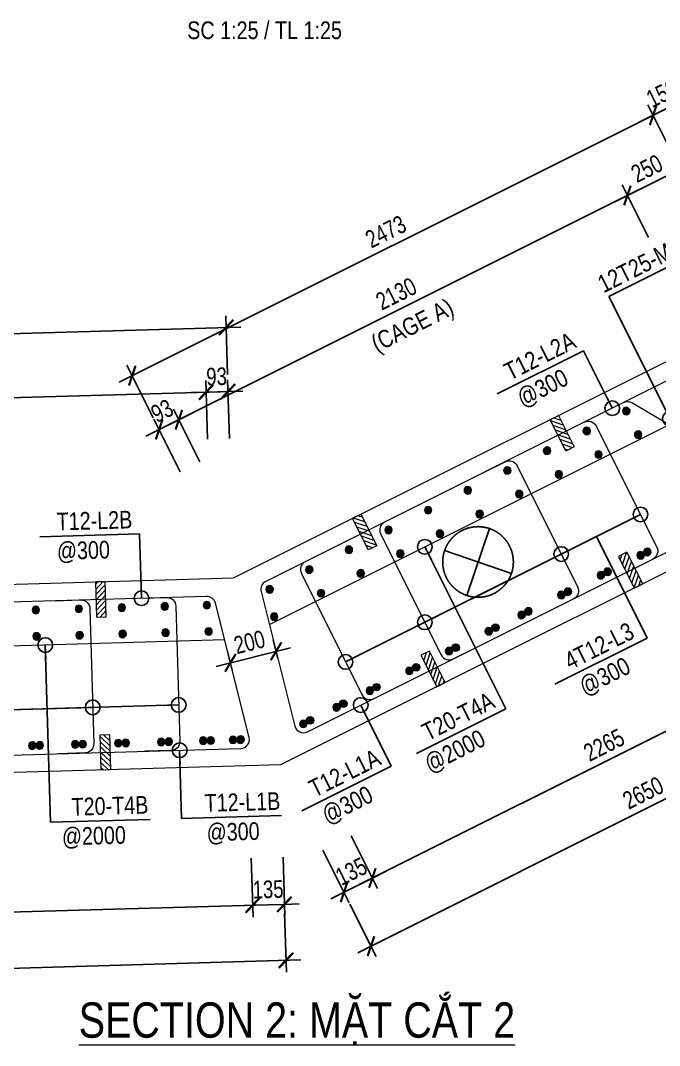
# Model space of a CAD drawing. Header units: millimetres. Extents: x 2611025 to 4139346, y -89870 to 101087.
# Drawn here: x 3525005 to 3535859, y -32870 to -15456 of the extents above; entities that cross this region are included whole.
import ezdxf
from ezdxf.enums import TextEntityAlignment as Align

# ---------------------------------------------------------------- set-up
doc = ezdxf.new("R2010")
doc.units = ezdxf.units.MM
doc.header["$LTSCALE"] = 1200
doc.header["$PDMODE"] = 35
doc.linetypes.add('CENTER', pattern=[2, 1.25, -0.25, 0.25, -0.25])
doc.linetypes.add('HIDDEN', pattern=[0.375, 0.25, -0.125])
for name, color, linetype, lineweight in [('5', 5, 'Continuous', 13), ('BOUND', 3, 'Continuous', 20), ('ENOTE', 2, 'Continuous', 15), ('GRID', 74, 'CENTER', 15), ('K-THUOC', 1, 'Continuous', 18), ('LEADER', 8, 'Continuous', 9), ('MCT', 6, 'Continuous', 20), ('TEXTEN', 3, 'Continuous', 13), ('TEXTMA', 2, 'Continuous', 13), ('TEXTVN', 2, 'Continuous', 20), ('TIE', 4, 'Continuous', 13)]:
    doc.layers.add(name, color=color, linetype=linetype, lineweight=lineweight)
doc.layers.add('MIE', color=5, linetype='HIDDEN')
doc.styles.add('DB_Arial', font='arial.ttf', dxfattribs={"width": 0.8})
doc.styles.add('SMTEXT', font='arial.ttf', dxfattribs={"width": 0.75})
doc.dimstyles.new('BSV25', dxfattribs={"dimtxt": 300, "dimasz": 250, "dimexe": 200, "dimexo": 0, "dimgap": 108, "dimtad": 1, "dimdec": 0, "dimlfac": 0.25, "dimdsep": 46, "dimtxsty": 'SMTEXT', "dimblk": 'ARCHTICK', "dimcen": 100, "dimdle": 250, "dimclrd": 256, "dimclre": 256, "dimclrt": 2, "dimadec": 0, "dimazin": 0, "dimtfac": 1, "dimtdec": 0, "dimtix": 1, "dimtmove": 2, "dimatfit": 3, "dimfxl": 800, "dimfxlon": 1, "dimtolj": 1, "dimtzin": 0, "dimarcsym": 0})

# ---------------------------------------------------------------- blocks, each defined once
blk = doc.blocks.new('tremie')
at = {"layer": 'MIE', "color": 74, "ltscale": 1000}
for p, q in [((424.2640687227249, -424.2640687111998), (-424.2640687087551, 424.2640687113162)), ((424.2640687217936, 424.2640687118983), (-424.2640687078238, -424.2640687117819))]:
    blk.add_line(p, q, dxfattribs=at)
at = {"layer": 'MIE', "ltscale": 500}
blk.add_circle((0, 0), 600, dxfattribs=at)
blk = doc.blocks.new('_ArchTick')
at = {"color": 0, "linetype": 'ByBlock', "const_width": 0.15}
blk.add_lwpolyline([(-0.5, -0.5), (0.5, 0.5)], dxfattribs=at)
blk = doc.blocks.new('*D1039')
at = {"layer": 'Defpoints', "color": 0, "transparency": 16777216}
for p in [(3538184.412747217, -21932.31758916285), (3529419.021946542, -28103.85905879526), (3530957.787238163, -31181.3950389165)]:
    blk.add_point(p, dxfattribs=at)
at = {"layer": 'K-THUOC', "lineweight": -2, "transparency": 16777216}
for p, q in [((3540080.948413457, -25725.39557332359), (3540528.161381557, -26619.82307802327)), ((3540662.325664112, -26329.13433505874), (3530734.180361988, -31293.19828094146)), ((3530600.016863683, -30465.85303515662), (3531047.229831783, -31360.28053985629))]:
    blk.add_line(p, q, dxfattribs=at)
at = {"layer": 'K-THUOC', "lineweight": -2, "transparency": 16777216, "xscale": 250, "yscale": 250, "zscale": 250}
for p, rotation in [((3540438.718787936, -26440.93757708347), 26.56501098667382), ((3530957.787238163, -31181.3950389165), 206.5650109866738)]:
    blk.add_blockref('_ArchTick', p, dxfattribs=dict(at, rotation=rotation))
at = {"layer": 'K-THUOC', "color": 2, "transparency": 16777216, "insert": (3535581.453554114, -28577.56698047952), "char_height": 300, "attachment_point": 5, "rotation": 26.56501098667383, "style": 'SMTEXT'}
blk.add_mtext('\\A1;2650', dxfattribs=at)
blk = doc.blocks.new('mct1')
at = {"lineweight": 9}
h = blk.add_hatch(color=256, dxfattribs=at)
h.dxf.hatch_style = 1
h.paths.add_polyline_path([(-16, 0, 1), (16, 0, 1)])
blk.add_circle((0, 0), 16, dxfattribs=at)
blk = doc.blocks.new('*D1047')
at = {"layer": 'Defpoints', "color": 0, "transparency": 16777216}
for p in [(3538005.525991532, -23810.61456478713), (3529900.636426114, -27863.05224127974), (3530981.576337114, -30024.93585443613)]:
    blk.add_point(p, dxfattribs=at)
at = {"layer": 'K-THUOC', "lineweight": -2, "transparency": 16777216}
for p, q in [((3538728.695528171, -25256.95617442275), (3539175.908496271, -26151.38367912266)), ((3539310.072778826, -25860.69493615767), (3530757.969460939, -30136.73909646086)), ((3530623.805962634, -29309.39385067625), (3531071.018930734, -30203.82135537616))]:
    blk.add_line(p, q, dxfattribs=at)
at = {"layer": 'K-THUOC', "lineweight": -2, "transparency": 16777216, "xscale": 250, "yscale": 250, "zscale": 250}
for p, rotation in [((3539086.465902651, -25972.49817818264), 26.56501098667382), ((3530981.576337114, -30024.93585443613), 206.5650109866738)]:
    blk.add_blockref('_ArchTick', p, dxfattribs=dict(at, rotation=rotation))
at = {"layer": 'K-THUOC', "color": 2, "transparency": 16777216, "insert": (3534917.221660946, -27765.11768878927), "char_height": 300, "attachment_point": 5, "rotation": 26.56501098667383, "style": 'SMTEXT'}
blk.add_mtext('\\A1;2265', dxfattribs=at)
blk = doc.blocks.new('*D1048')
at = {"layer": 'Defpoints', "color": 0, "transparency": 16777216}
for p in [(3529900.636426114, -27863.05224127974), (3529419.021946542, -28103.85905879526), (3530981.576337114, -30024.93585443613)]:
    blk.add_point(p, dxfattribs=at)
at = {"layer": 'K-THUOC', "lineweight": -2, "transparency": 16777216}
for p, q in [((3530623.805962634, -29309.39385067625), (3531071.018930734, -30203.82135537616)), ((3530142.191483054, -29550.20066817757), (3530589.404451154, -30444.62817287748)), ((3530981.576337114, -30024.93585443613), (3531205.183213288, -29913.13261241117)), ((3530499.961857534, -30265.74267193745), (3530981.576337114, -30024.93585443613)), ((3530499.961857534, -30265.74267193745), (3530276.354981359, -30377.54591396241))]:
    blk.add_line(p, q, dxfattribs=at)
at = {"layer": 'K-THUOC', "lineweight": -2, "transparency": 16777216, "xscale": 250, "yscale": 250, "zscale": 250}
for p, rotation in [((3530981.576337114, -30024.93585443613), 206.5650109866738), ((3530499.961857534, -30265.74267193745), 26.56501098667382)]:
    blk.add_blockref('_ArchTick', p, dxfattribs=dict(at, rotation=rotation))
at = {"layer": 'K-THUOC', "color": 2, "transparency": 16777216, "insert": (3530623.923879899, -29911.64841852756), "char_height": 300, "attachment_point": 5, "rotation": 26.56501098667383, "style": 'SMTEXT'}
blk.add_mtext('\\A1;135', dxfattribs=at)
blk = doc.blocks.new('*D1049')
at = {"layer": 'Defpoints', "color": 0, "transparency": 16777216}
for p in [(3537468.871998216, -20501.23358166358), (3526902.345093017, -21489.69785126857), (3528620.259252813, -24925.53219606588)]:
    blk.add_point(p, dxfattribs=at)
at = {"layer": 'K-THUOC', "lineweight": -2, "transparency": 16777216}
for p, q in [((3536108.72821303, -17780.94124088716), (3535661.515244931, -16886.51373618725)), ((3535974.564714725, -16953.59599510231), (3526678.738216842, -21601.50109329331)), ((3527260.115467496, -22205.23985502846), (3526812.902499397, -21310.81235032855))]:
    blk.add_line(p, q, dxfattribs=at)
at = {"layer": 'K-THUOC', "lineweight": -2, "transparency": 16777216, "xscale": 250, "yscale": 250, "zscale": 250}
for p, rotation in [((3535750.95783855, -17065.39923712728), 26.56501098667382), ((3526902.345093017, -21489.69785126857), 206.5650109866738)]:
    blk.add_blockref('_ArchTick', p, dxfattribs=dict(at, rotation=rotation))
at = {"layer": 'K-THUOC', "color": 2, "transparency": 16777216, "insert": (3531209.806248358, -19043.85769953858), "char_height": 300, "attachment_point": 5, "rotation": 26.56501098667383, "style": 'SMTEXT'}
blk.add_mtext('\\A1;2473', dxfattribs=at)
blk = doc.blocks.new('*D1050')
at = {"layer": 'Defpoints', "color": 0, "transparency": 16777216}
for p in [(3536287.614341232, -16797.07145599159), (3538005.528501028, -20232.90580078796), (3537468.871998216, -20501.23358166358)]:
    blk.add_point(p, dxfattribs=at)
at = {"layer": 'K-THUOC', "lineweight": -2, "transparency": 16777216}
for p, q in [((3536645.384715712, -17512.61345975148), (3536198.171747613, -16618.1859550518)), ((3536287.614341232, -16797.07145599159), (3536511.221217407, -16685.26821396663)), ((3536108.728212892, -17780.94124061125), (3535661.515244793, -16886.51373591158)), ((3535750.957838412, -17065.39923685137), (3536287.614341232, -16797.07145599159)), ((3535750.957838412, -17065.39923685137), (3535527.350962237, -17177.20247887634))]:
    blk.add_line(p, q, dxfattribs=at)
at = {"layer": 'K-THUOC', "lineweight": -2, "transparency": 16777216, "xscale": 250, "yscale": 250, "zscale": 250}
for p, rotation in [((3536287.614341232, -16797.07145599159), 206.5650109866738), ((3535750.957838412, -17065.39923685137), 26.56501098667382)]:
    blk.add_blockref('_ArchTick', p, dxfattribs=dict(at, rotation=rotation))
at = {"layer": 'K-THUOC', "color": 2, "transparency": 16777216, "insert": (3535902.486630886, -16697.63601890136), "char_height": 300, "attachment_point": 5, "rotation": 26.56501098667383, "style": 'SMTEXT'}
blk.add_mtext('\\A1;150', dxfattribs=at)
blk = doc.blocks.new('*D1051')
at = {"layer": 'Defpoints', "color": 0, "transparency": 16777216}
for p in [(3535314.355714356, -18428.26457195752), (3537468.871998216, -20501.23358166358), (3536574.444493529, -20948.44654978951)]:
    blk.add_point(p, dxfattribs=at)
at = {"layer": 'K-THUOC', "lineweight": -2, "transparency": 16777216}
for p, q in [((3536432.39009523, -17869.24836183316), (3535090.748838181, -18540.06781398249)), ((3536566.553593535, -18696.59360761801), (3536119.340625435, -17802.1661029181)), ((3535672.126088835, -19143.8065757174), (3535224.913120735, -18249.37907101749))]:
    blk.add_line(p, q, dxfattribs=at)
at = {"layer": 'K-THUOC', "lineweight": -2, "transparency": 16777216, "xscale": 250, "yscale": 250, "zscale": 250}
for p, rotation in [((3536208.783219055, -17981.05160385813), 26.56501098667382), ((3535314.355714356, -18428.26457195752), 206.5650109866738)]:
    blk.add_blockref('_ArchTick', p, dxfattribs=dict(at, rotation=rotation))
at = {"layer": 'K-THUOC', "color": 2, "transparency": 16777216, "insert": (3535644.77000777, -17971.05876038759), "char_height": 300, "attachment_point": 5, "rotation": 26.56501098667383, "style": 'SMTEXT'}
blk.add_mtext('\\A1;250', dxfattribs=at)
blk = doc.blocks.new('*D1052')
at = {"layer": 'Defpoints', "color": 0, "transparency": 16777216}
for p in [(3536574.444493529, -20948.44654978951), (3527694.610447453, -22238.13052455964), (3529103.644341163, -25056.20325385593)]:
    blk.add_point(p, dxfattribs=at)
at = {"layer": 'K-THUOC', "lineweight": -2, "transparency": 16777216}
for p, q in [((3535672.126088948, -19143.80657594395), (3535224.913120849, -18249.37907124404)), ((3535537.962590643, -18316.4613301591), (3527471.003571277, -22349.93376658461)), ((3528052.380821933, -22953.67252831976), (3527605.167853833, -22059.24502361985))]:
    blk.add_line(p, q, dxfattribs=at)
at = {"layer": 'K-THUOC', "lineweight": -2, "transparency": 16777216, "xscale": 250, "yscale": 250, "zscale": 250}
for p, rotation in [((3535314.355714468, -18428.26457218383), 26.56501098667382), ((3527694.610447453, -22238.13052455964), 206.5650109866738)]:
    blk.add_blockref('_ArchTick', p, dxfattribs=dict(at, rotation=rotation))
at = {"layer": 'K-THUOC', "color": 2, "transparency": 16777216, "insert": (3531387.637863535, -20099.50670371274), "char_height": 300, "attachment_point": 5, "rotation": 26.56501098667383, "style": 'SMTEXT'}
blk.add_mtext('\\A1;2130', dxfattribs=at)
blk = doc.blocks.new('*D1053')
at = {"layer": 'Defpoints', "color": 0, "transparency": 16777216}
for p in [(3527360.170473639, -22405.35021823552), (3528620.259252813, -24925.53219606588), (3529103.644341163, -25056.20325385593)]:
    blk.add_point(p, dxfattribs=at)
at = {"layer": 'K-THUOC', "lineweight": -2, "transparency": 16777216}
for p, q in [((3528052.380821938, -22953.67252832931), (3527605.167853838, -22059.2450236294)), ((3527717.940848119, -23120.8922219954), (3527270.72788002, -22226.46471729549)), ((3527694.610447458, -22238.13052456942), (3527360.170473639, -22405.35021823552)), ((3527694.610447458, -22238.13052456942), (3527918.217323633, -22126.32728254446)), ((3527360.170473639, -22405.35021823552), (3527136.563597464, -22517.15346026025))]:
    blk.add_line(p, q, dxfattribs=at)
at = {"layer": 'K-THUOC', "lineweight": -2, "transparency": 16777216, "xscale": 250, "yscale": 250, "zscale": 250}
for p, rotation in [((3527694.610447458, -22238.13052456942), 206.5650109866738), ((3527360.170473639, -22405.35021823552), 26.56501098667383)]:
    blk.add_blockref('_ArchTick', p, dxfattribs=dict(at, rotation=rotation))
at = {"layer": 'K-THUOC', "color": 2, "transparency": 16777216, "insert": (3527410.545243124, -22088.04952674336), "char_height": 300, "attachment_point": 5, "rotation": 26.56501098667383, "style": 'SMTEXT'}
blk.add_mtext('\\A1;93', dxfattribs=at)
blk = doc.blocks.new('*D1054')
at = {"layer": 'Defpoints', "color": 0, "transparency": 16777216}
for p in [(3528497.739920957, -20670.4689016768), (3528620.259252812, -24925.53219606625), (3517536.407426387, -25404.52717340192)]:
    blk.add_point(p, dxfattribs=at)
at = {"layer": 'K-THUOC', "lineweight": -2, "transparency": 16777216}
for p, q in [((3528520.765397325, -21470.13747517334), (3528491.983551865, -20470.55175830265)), ((3517159.392820668, -20996.94270828264), (3528747.636350175, -20663.27344031172)), ((3517432.314726254, -21789.41582041411), (3517403.532880794, -20789.83010354343))]:
    blk.add_line(p, q, dxfattribs=at)
at = {"layer": 'K-THUOC', "lineweight": -2, "transparency": 16777216, "xscale": 250, "yscale": 250, "zscale": 250}
for p, rotation in [((3528497.739920957, -20670.4689016768), 1.649306037652148), ((3517409.289249886, -20989.74724691757), 181.6493060376521)]:
    blk.add_blockref('_ArchTick', p, dxfattribs=dict(at, rotation=rotation))
at = {"layer": 'K-THUOC', "color": 2, "transparency": 16777216, "insert": (3522945.994631327, -20568.9421002443), "char_height": 300, "attachment_point": 5, "rotation": 1.6493060376521476, "style": 'SMTEXT'}
blk.add_mtext('\\A1;2773', dxfattribs=at)
blk = doc.blocks.new('*D1055')
at = {"layer": 'Defpoints', "color": 0, "transparency": 16777216}
for p in [(3529419.021946542, -28103.85905879538), (3517619.311642863, -28283.76820505307), (3529514.59348949, -31423.03292492485)]:
    blk.add_point(p, dxfattribs=at)
at = {"layer": 'K-THUOC', "lineweight": -2, "transparency": 16777216}
for p, q in [((3529491.568013122, -30623.36435142827), (3529520.349858582, -31622.95006829897)), ((3517696.456554034, -30962.99012786007), (3517725.238399494, -31962.57584473077)), ((3517469.585601185, -31769.85416272172), (3529764.489918708, -31415.83746355979))]:
    blk.add_line(p, q, dxfattribs=at)
at = {"layer": 'K-THUOC', "lineweight": -2, "transparency": 16777216, "xscale": 250, "yscale": 250, "zscale": 250}
for p, rotation in [((3529514.59348949, -31423.03292492485), 1.649306037652148), ((3517719.482030402, -31762.65870135665), 181.6493060376521)]:
    blk.add_blockref('_ArchTick', p, dxfattribs=dict(at, rotation=rotation))
at = {"layer": 'K-THUOC', "color": 2, "transparency": 16777216, "insert": (3523609.520750789, -31331.78211593474), "char_height": 300, "attachment_point": 5, "rotation": 1.6493060376521476, "style": 'SMTEXT'}
blk.add_mtext('\\A1;2950', dxfattribs=at)
blk = doc.blocks.new('*D1057')
at = {"layer": 'Defpoints', "color": 0, "transparency": 16777216}
for p in [(3518601.58882701, -27653.86569610742), (3528869.784615609, -27754.32456107266), (3528948.467518198, -30486.96051027652)]:
    blk.add_point(p, dxfattribs=at)
at = {"layer": 'K-THUOC', "lineweight": -2, "transparency": 16777216}
for p, q in [((3528925.44204183, -29687.29193677998), (3528954.22388729, -30686.87765365068)), ((3518668.642565134, -29982.6239052875), (3518697.424410594, -30982.2096221582)), ((3518441.771612284, -30789.48794014912), (3529198.363947416, -30479.76504891145))]:
    blk.add_line(p, q, dxfattribs=at)
at = {"layer": 'K-THUOC', "lineweight": -2, "transparency": 16777216, "xscale": 250, "yscale": 250, "zscale": 250}
for p, rotation in [((3528948.467518198, -30486.96051027652), 1.649306037652148), ((3518691.668041502, -30782.29247878405), 181.6493060376521)]:
    blk.add_blockref('_ArchTick', p, dxfattribs=dict(at, rotation=rotation))
at = {"layer": 'K-THUOC', "color": 2, "transparency": 16777216, "insert": (3523812.550770691, -30373.5627973243), "char_height": 300, "attachment_point": 5, "rotation": 1.6493060376521476, "style": 'SMTEXT'}
blk.add_mtext('\\A1;2565', dxfattribs=at)
blk = doc.blocks.new('*D1058')
at = {"layer": 'Defpoints', "color": 0, "transparency": 16777216}
for p in [(3528869.784615609, -27754.32456107266), (3529419.021946542, -28103.85905879538), (3529487.193783769, -30471.44854776598)]:
    blk.add_point(p, dxfattribs=at)
at = {"layer": 'K-THUOC', "lineweight": -2, "transparency": 16777216}
for p, q in [((3528925.442041828, -29687.29193673489), (3528954.223887288, -30686.87765360557)), ((3529464.168307401, -29671.77997426943), (3529492.950152861, -30671.3656911401)), ((3528948.467518196, -30486.96051023144), (3529487.193783769, -30471.44854776598)), ((3529487.193783769, -30471.44854776598), (3529737.090212987, -30464.25308640092)), ((3528948.467518196, -30486.96051023144), (3528698.571088979, -30494.15597159651))]:
    blk.add_line(p, q, dxfattribs=at)
at = {"layer": 'K-THUOC', "lineweight": -2, "transparency": 16777216, "xscale": 250, "yscale": 250, "zscale": 250}
for p, rotation in [((3528948.467518196, -30486.96051023144), 1.649306037652192), ((3529487.193783769, -30471.44854776598), 181.6493060376521)]:
    blk.add_blockref('_ArchTick', p, dxfattribs=dict(at, rotation=rotation))
at = {"layer": 'K-THUOC', "color": 2, "transparency": 16777216, "insert": (3529210.310696888, -30218.03855494584), "char_height": 300, "attachment_point": 5, "rotation": 1.6493060376521476, "style": 'SMTEXT'}
blk.add_mtext('\\A1;135', dxfattribs=at)
blk = doc.blocks.new('*D1060')
at = {"layer": 'Defpoints', "color": 0, "transparency": 16777216}
for p in [(3528156.352428992, -21770.78284416386), (3518461.968739822, -22804.89780320683), (3528257.084465924, -25269.1792721361)]:
    blk.add_point(p, dxfattribs=at)
at = {"layer": 'K-THUOC', "lineweight": -2, "transparency": 16777216}
for p, q in [((3528179.37790536, -22570.45141766041), (3528150.5960599, -21570.86570078973)), ((3518190.351679649, -22057.74161976809), (3528406.24885821, -21763.58738279878)), ((3518461.968739822, -22804.89780320683), (3518434.491739775, -21850.62901502888))]:
    blk.add_line(p, q, dxfattribs=at)
at = {"layer": 'K-THUOC', "lineweight": -2, "transparency": 16777216, "xscale": 250, "yscale": 250, "zscale": 250}
for p, rotation in [((3528156.352428992, -21770.78284416386), 1.649306037652148), ((3518440.248108867, -22050.54615840301), 181.6493060376521)]:
    blk.add_blockref('_ArchTick', p, dxfattribs=dict(at, rotation=rotation))
at = {"layer": 'K-THUOC', "color": 2, "transparency": 16777216, "insert": (3523290.780314835, -21649.49852723056), "char_height": 300, "attachment_point": 5, "rotation": 1.6493060376521476, "style": 'SMTEXT'}
blk.add_mtext('\\A1;2430', dxfattribs=at)
blk = doc.blocks.new('*D1061')
at = {"layer": 'Defpoints', "color": 0, "transparency": 16777216}
for p in [(3528529.113063282, -21760.04965858499), (3528620.259252812, -24925.53219606625), (3528257.084465924, -25269.1792721361)]:
    blk.add_point(p, dxfattribs=at)
at = {"layer": 'K-THUOC', "lineweight": -2, "transparency": 16777216}
for p, q in [((3528179.377905359, -22570.4514176291), (3528150.596059899, -21570.86570075841)), ((3528552.13853965, -22559.71823208155), (3528523.35669419, -21560.13251521086)), ((3528156.352428991, -21770.78284413254), (3528529.113063282, -21760.04965858499)), ((3528529.113063282, -21760.04965858499), (3528779.0094925, -21752.85419721992)), ((3528156.352428991, -21770.78284413254), (3527906.455999773, -21777.97830549761))]:
    blk.add_line(p, q, dxfattribs=at)
at = {"layer": 'K-THUOC', "lineweight": -2, "transparency": 16777216, "xscale": 250, "yscale": 250, "zscale": 250}
for p, rotation in [((3528156.352428991, -21770.78284413254), 1.649306037652192), ((3528529.113063282, -21760.04965858499), 181.6493060376521)]:
    blk.add_blockref('_ArchTick', p, dxfattribs=dict(at, rotation=rotation))
at = {"layer": 'K-THUOC', "color": 2, "transparency": 16777216, "insert": (3528335.212792042, -21504.25027730589), "char_height": 300, "attachment_point": 5, "rotation": 1.6493060376521476, "style": 'SMTEXT'}
blk.add_mtext('\\A1;93', dxfattribs=at)
blk = doc.blocks.new('*D1116')
at = {"layer": 'Defpoints', "color": 0, "transparency": 16777216}
for p in [(3529346.132357742, -26172.70816057036), (3529377.961414012, -26299.3579719991), (3528602.088157558, -26494.34692034102)]:
    blk.add_point(p, dxfattribs=at)
at = {"layer": 'K-THUOC', "lineweight": -2, "transparency": 16777216}
for p, q in [((3528327.798708656, -26428.63115526666), (3529588.592750372, -26111.7741142161)), ((3529377.961414012, -26299.3579719991), (3529297.385120658, -25978.73984646541)), ((3528602.088157558, -26494.34692034102), (3528521.511864204, -26173.72879480745))]:
    blk.add_line(p, q, dxfattribs=at)
at = {"layer": 'K-THUOC', "lineweight": -2, "transparency": 16777216, "xscale": 250, "yscale": 250, "zscale": 250}
for p, rotation in [((3529346.132357742, -26172.70816057036), 14.10715851833142), ((3528570.259101287, -26367.6971089124), 194.1071585183315)]:
    blk.add_blockref('_ArchTick', p, dxfattribs=dict(at, rotation=rotation))
at = {"layer": 'K-THUOC', "color": 2, "transparency": 16777216, "insert": (3528894.538687768, -26016.90727264085), "char_height": 300, "attachment_point": 5, "rotation": 14.10715851833142, "style": 'SMTEXT'}
blk.add_mtext('\\A1;200', dxfattribs=at)
blk = doc.blocks.new('sp')
at = {"layer": '5', "lineweight": 20}
h = blk.add_hatch(dxfattribs=at)
h.set_pattern_fill('ANSI31', color=256, scale=500)
h.set_pattern_definition([(45, (0, 0), (-44.19417382415922, 44.19417382415922), [])])
h.paths.add_polyline_path([(80, 300), (-80, 300), (-80, -300), (80, -300)])
blk.add_lwpolyline([(-80, -300), (80, -300), (80, 300), (-80, 300)], close=True, dxfattribs=at)

msp = doc.modelspace()

# ---------------------------------------------------------------- linework, layer by layer
at = {"layer": 'BOUND'}
msp.add_lwpolyline([(3539436.609999031, -23095.07381578596), (3529419.021946542, -28103.85905879541), (3518223.661917617, -28426.21572889076), (3518131.560011875, -25227.54143491146), (3528620.259252813, -24925.53219606602), (3538005.528501028, -20232.90580078858)], close=True, dxfattribs=at)
at = {"layer": 'TIE'}
for p, q in [((3529231.763942581, -25717.62906264272), (3536733.092805082, -21966.9712084177)), ((3528472.378120064, -25978.22254474476), (3518904.551069051, -26253.71639757641))]:
    msp.add_line(p, q, dxfattribs=at)
for points in [[(3536007.128082225, -24474.40168829044), (3536407.777697654, -24274.0772318583, 0.2552170606870575), (3536489.827962989, -24156.02470989866), (3536790.658414057, -21434.13247585102, 0.5933499174261332), (3536574.444258284, -21283.85674640551), (3529169.300361286, -24986.42220221218, 0.3518718818469153), (3529090.906070924, -25157.14675572017), (3529665.016757099, -27441.56918827808, 0.4794301345090853), (3529877.574937898, -27539.17288617595), (3537737.197975392, -23609.36825860027, 0.5933499174261332), (3537746.706254441, -23346.2315096526), (3535388.696149995, -21953.75722214082, 0.2552170606887678), (3535245.023980508, -21948.5657196824)], [(3534583.891551675, -22279.1313544299, -0.414213562373095), (3534785.137622598, -22346.2135349134), (3535813.727449289, -24403.3967956923, -0.414213562373095), (3535746.645268804, -24604.64286661442)], [(3532835.009375116, -23153.57090932262), (3533237.501752225, -22952.32507366585, -0.414213562373095), (3533438.747823147, -23019.40725414912), (3534467.337649837, -25076.59051492802, -0.414213562373095), (3534400.255469354, -25277.83658585037)], [(3531188.885060462, -23976.63162335791, 0.414213562373095), (3531121.802879977, -24177.87769428003), (3532150.392706666, -26235.06095505963, 0.414213562373095), (3532351.638777588, -26302.14313554406), (3532754.131154697, -26100.89729988776)], [(3529842.495261012, -24649.82534259363, 0.414213562373095), (3529775.413080527, -24851.07141351575), (3530804.002907216, -26908.25467429557, 0.414213562373095), (3531005.248978137, -26975.33685477977)], [(3520551.987231739, -25457.97253623666), (3520109.592565784, -25470.7107484079, 0.2482327616798382), (3519987.523755193, -25539.86149739931), (3518634.096143977, -27879.78503271067, 0.602265267664198), (3518764.799508231, -28110.50999877966), (3528747.984541864, -27823.05642200462, 0.4794301345080509), (3528889.143500613, -27636.5581366696), (3528315.032814503, -25352.1357040125, 0.3518718818468453), (3528165.23930209, -25238.75827428736), (3518689.966709595, -25511.58713492905, 0.6022652676636981), (3518572.755771694, -25749.45048946483), (3520058.579872633, -28007.62125174064, 0.2482327616798865), (3520184.425364199, -28069.63361226502), (3520626.820030155, -28056.89540009332)], [(3525579.393158386, -25313.21454457301), (3526029.206730977, -25300.26271407786, -0.414213562373095), (3526183.461865338, -25445.88329477623), (3526249.660110092, -27744.93044357342, -0.414213562373095), (3526104.039529393, -27899.18557793522), (3525654.225956802, -27912.13740843037)], [(3527039.655250536, -25271.16808744465), (3527489.468823127, -25258.2162569495, -0.414213562373095), (3527643.723957489, -25403.83683764786), (3527709.922202243, -27702.88398644482, -0.414213562373095), (3527564.301621544, -27857.13912080685), (3527114.488048953, -27870.090951302)]]:
    msp.add_lwpolyline(points, format="xyb", dxfattribs=at)

# ---------------------------------------------------------------- block references
at = {"layer": 'ENOTE', "xscale": -1}
for p, rotation in [((3534204.697064985, -22468.72826530473), 26.56501098835928), ((3530850.332145732, -24145.90778388563), 26.56501098835928), ((3526444.253588425, -27889.38953110125), 181.6493060424999)]:
    msp.add_blockref('sp', p, dxfattribs=dict(at, rotation=rotation))
at = {"layer": 'ENOTE'}
for p, rotation in [((3535367.450782112, -24794.23977749018), 206.5650109883593), ((3526369.420790008, -25290.46666724366), 1.649306042499904), ((3532013.08586286, -26471.41929607108), 206.5650109883593)]:
    msp.add_blockref('sp', p, dxfattribs=dict(at, rotation=rotation))
at = {"layer": 'GRID', "rotation": 26.23741714423135}
msp.add_blockref('tremie', (3532776.418093706, -24654.85784295169), dxfattribs=at)
at = {"layer": 'MCT'}
for p, xscale, yscale, zscale, rotation in [((3535295.136404032, -22091.21459135381), -3.999999999999995, 3.999999999999999, 3.999999999999999, 72.18093005249091), ((3534621.941504307, -22427.81145097167), -3.999999999999995, 3.999999999999999, 3.999999999999999, 72.18093005249091), ((3535495.486894686, -22491.91627531699), -3.999999999999995, 3.999999999999999, 3.999999999999999, 72.18093005249091), ((3533948.746604582, -22764.40831058953), -3.999999999999995, 3.999999999999999, 3.999999999999999, 72.18093005249091), ((3534822.291994961, -22828.51313493485), -3.999999999999995, 3.999999999999999, 3.999999999999999, 72.18093005249091), ((3533275.551704857, -23101.00517020738), -3.999999999999995, 3.999999999999999, 3.999999999999999, 72.18093005249091), ((3534149.097095235, -23165.10999455294), -3.999999999999995, 3.999999999999999, 3.999999999999999, 72.18093005249091), ((3532602.356805131, -23437.60202982547), -3.999999999999995, 3.999999999999999, 3.999999999999999, 72.18093005249091), ((3533475.90219551, -23501.7068541708), -3.999999999999995, 3.999999999999999, 3.999999999999999, 72.18093005249091), ((3531929.161905406, -23774.19888944333), -3.999999999999995, 3.999999999999999, 3.999999999999999, 72.18093005249091), ((3532802.707295785, -23838.30371378866), -3.999999999999995, 3.999999999999999, 3.999999999999999, 72.18093005249091), ((3531255.96700568, -24110.79574906119), -3.999999999999995, 3.999999999999999, 3.999999999999999, 72.18093005249091), ((3532129.51239606, -24174.90057340675), -3.999999999999995, 3.999999999999999, 3.999999999999999, 72.18093005249091), ((3530582.772105955, -24447.39260867928), -3.999999999999995, 3.999999999999999, 3.999999999999999, 72.18093005249091), ((3531456.317496334, -24511.4974330246), -3.999999999999995, 3.999999999999999, 3.999999999999999, 72.18093005249091), ((3535537.037300006, -24544.18174506901), -3.999999999999995, 3.999999999999999, 3.999999999999999, 72.18093005249091), ((3535650.531330997, -24484.9947117508), -3.999999999999995, 3.999999999999999, 3.999999999999999, 72.18093005249091), ((3529909.57720623, -24783.98946829714), -3.999999999999995, 3.999999999999999, 3.999999999999999, 72.18093005249091), ((3530783.122596608, -24848.09429264246), -3.999999999999995, 3.999999999999999, 3.999999999999999, 72.18093005249091), ((3534863.842400281, -24880.7786046871), -3.999999999999995, 3.999999999999999, 3.999999999999999, 72.18093005249091), ((3534977.336431271, -24821.59157136889), -3.999999999999995, 3.999999999999999, 3.999999999999999, 72.18093005249091), ((3529236.382306504, -25120.58632791499), -3.999999999999995, 3.999999999999999, 3.999999999999999, 72.18093005249091), ((3530109.927696884, -25184.69115226055), -3.999999999999995, 3.999999999999999, 3.999999999999999, 72.18093005249091), ((3534190.647500556, -25217.37546430496), -3.999999999999995, 3.999999999999999, 3.999999999999999, 72.18093005249091), ((3534304.141531546, -25158.18843098675), -3.999999999999995, 3.999999999999999, 3.999999999999999, 72.18093005249091), ((3525265.463401324, -25472.31593537508), -3.999999999999998, 3.999999999999999, 3.999999999999999, 137.2652251065922), ((3525995.594447399, -25451.29270681078), -3.999999999999998, 3.999999999999999, 3.999999999999999, 137.2652251065922), ((3526725.725493475, -25430.26947824648), -3.999999999999998, 3.999999999999999, 3.999999999999999, 137.2652251065922), ((3527455.85653955, -25409.24624968242), -3.999999999999998, 3.999999999999999, 3.999999999999999, 137.2652251065922), ((3528169.556578922, -25388.69613181721), -3.999999999999996, 3.999999999999999, 3.999999999999999, 137.2652251065922), ((3533630.946631821, -25494.78529060484), -3.999999999999995, 3.999999999999999, 3.999999999999999, 72.18093005249091), ((3529313.999682982, -25582.65446135603), -3.999999999999995, 3.999999999999999, 3.999999999999999, 72.18093005249091), ((3533517.452600829, -25553.97232392282), -3.999999999999995, 3.999999999999999, 3.999999999999999, 72.18093005249091), ((3527468.750747205, -25857.05859659324), -3.999999999999998, 3.999999999999999, 3.999999999999999, 137.2652251065922), ((3528198.881793279, -25836.03536802894), -3.999999999999998, 3.999999999999999, 3.999999999999999, 137.2652251065922), ((3532957.751732095, -25831.38215022269), -3.999999999999995, 3.999999999999999, 3.999999999999999, 72.18093005249091), ((3533071.245763086, -25772.19511690448), 3.999999999999996, 3.999999999999996, 3.999999999999996, 250.9490919242591), ((3525278.357608979, -25920.12828228567), -3.999999999999998, 3.999999999999999, 3.999999999999999, 137.2652251065922), ((3526008.488655054, -25899.10505372161), -3.999999999999998, 3.999999999999999, 3.999999999999999, 137.2652251065922), ((3526738.619701129, -25878.08182515731), -3.999999999999998, 3.999999999999999, 3.999999999999999, 137.2652251065922), ((3532284.556832369, -26167.97900984055), -3.999999999999995, 3.999999999999999, 3.999999999999999, 72.18093005249091), ((3532398.050863361, -26108.79197652233), 3.999999999999996, 3.999999999999996, 3.999999999999996, 250.9490919242591), ((3531611.361932645, -26504.57586945841), -3.999999999999995, 3.999999999999999, 3.999999999999999, 72.18093005249091), ((3531724.855963635, -26445.38883614042), 3.999999999999996, 3.999999999999996, 3.999999999999996, 250.9490919242591), ((3530938.167032919, -26841.1727290765), -3.999999999999995, 3.999999999999999, 3.999999999999999, 72.18093005249091), ((3531051.66106391, -26781.98569575828), 3.999999999999996, 3.999999999999996, 3.999999999999996, 250.9490919242591), ((3530487.82404379, -27063.90371145649), 3.999999999999996, 3.999999999999996, 3.999999999999996, 250.9490919242591), ((3530374.330012799, -27123.0907447747), -3.999999999999995, 3.999999999999999, 3.999999999999999, 72.18093005249091), ((3529810.492992679, -27405.00876047291), -3.999999999999995, 3.999999999999999, 3.999999999999999, 72.18093005249091), ((3529923.98702367, -27345.82172715492), 3.999999999999996, 3.999999999999996, 3.999999999999996, 250.9490919242591), ((3525203.733274984, -27775.04662481757), -3.999999999999998, 3.999999999999999, 3.999999999999999, 137.2652251065922), ((3525331.661646296, -27771.36308416506), -3.999999999999998, 3.999999999999999, 3.999999999999999, 137.2652251065922), ((3525933.864321059, -27754.02339625327), -3.999999999999998, 3.999999999999999, 3.999999999999999, 137.2652251065922), ((3526061.792692372, -27750.33985560099), -3.999999999999998, 3.999999999999999, 3.999999999999999, 137.2652251065922), ((3526663.995367134, -27733.00016768897), -3.999999999999998, 3.999999999999999, 3.999999999999999, 137.2652251065922), ((3526791.923738447, -27729.31662703669), -3.999999999999998, 3.999999999999999, 3.999999999999999, 137.2652251065922), ((3527394.126413209, -27711.9769391249), -3.999999999999998, 3.999999999999999, 3.999999999999999, 137.2652251065922), ((3527522.054784521, -27708.29339847263), -3.999999999999998, 3.999999999999999, 3.999999999999999, 137.2652251065922), ((3528107.826452582, -27691.42682125969), -3.999999999999998, 3.999999999999999, 3.999999999999999, 137.2652251065922), ((3528235.754823894, -27687.74328060742), -3.999999999999996, 3.999999999999999, 3.999999999999999, 137.2652251065922), ((3528615.738893721, -27676.80210512682), -3.999999999999998, 3.999999999999999, 3.999999999999999, 137.2652251065922), ((3528743.667265033, -27673.11856447454), -3.999999999999996, 3.999999999999999, 3.999999999999999, 137.2652251065922)]:
    msp.add_blockref('mct1', p, dxfattribs=dict(at, xscale=xscale, yscale=yscale, zscale=zscale, rotation=rotation))

# ---------------------------------------------------------------- texts
at = {"layer": 'TEXTEN', "style": 'DB_Arial', "width": 0.8}
for s, rotation, p in [('T12-L2A', 26.5650109891176, (3534468.720030416, -21003.64662352871)), ('T12-L2B', 1.649306044719598, (3526907.887915087, -24082.13317444493)), ('4T12-L3', 26.5650109891176, (3535457.377267711, -25936.2649015795)), ('@300', 26.5650109891176, (3535395.598318914, -26526.17112013223)), ('T20-T4A', 26.5650109891176, (3533088.96025895, -27118.66159449649)), ('T12-L1A', 26.5650109891176, (3531152.749477046, -28086.765287819)), ('T20-T4B', 1.649306044719598, (3527180.418673901, -28928.68820114262)), ('T12-L1B', 1.649306044719598, (3529421.27485059, -28864.16549411873))]:
    msp.add_text(s, height=300, rotation=rotation, dxfattribs=at).set_placement(p, align=Align.RIGHT)
for s, rotation, p in [('@300', 26.5650109891176, (3533534.190533875, -22029.92735073683)), ('@300', 1.649306044719598, (3525627.980330338, -24619.19377200786)), ('@2000', 26.5650109891176, (3531960.212218536, -28242.05142334886)), ('@300', 26.5650109891176, (3530218.219980504, -29113.04601502107)), ('@300', 1.649306044719598, (3528171.024845697, -29400.37213801351)), ('@2000', 1.649306044719598, (3525713.115770487, -29471.14461721168))]:
    msp.add_text(s, height=300, rotation=rotation, dxfattribs=at).set_placement(p)
at = {"layer": 'TEXTMA', "style": 'DB_Arial', "width": 0.8}
msp.add_text('12T25-M4A', height=300, rotation=26.5650109891176, dxfattribs=at).set_placement((3534908.330975779, -20091.18903633361))
at = {"layer": 'TEXTVN', "lineweight": 20, "style": 'DB_Arial', "width": 0.8}
msp.add_text('SC 1:25 / TL 1:25', height=300, dxfattribs=at).set_placement((3527836.887754463, -15771.55044306084))
at = {"layer": 'TEXTVN', "style": 'DB_Arial', "width": 0.8}
msp.add_text('(CAGE A)', height=300, rotation=26.56501099060907, dxfattribs=at).set_placement((3531060.56634207, -21099.74840689418, 5.190219204062599e-05))
at = {"layer": 'TEXTVN', "lineweight": 20, "style": 'DB_Arial', "width": 0.8}
msp.add_text('%%USECTION 2: MẶT CẮT 2', height=600, dxfattribs=at).set_placement((3533406.877170296, -32737.08333807395), align=Align.RIGHT)

# ---------------------------------------------------------------- dimensions: what is measured, and where the dimension line sits
at = {"layer": 'K-THUOC'}
for base, p1, p2, angle, picture, middle in [((3536287.614341232, -16797.07145599159), (3537468.871998216, -20501.23358166372), (3538005.528501028, -20232.90580078811), 26.56501098667383, '*D1050', (3535902.486630886, -16697.63601890136)), ((3526902.345093017, -21489.69785126857), (3537468.871998216, -20501.23358166372), (3528620.259252813, -24925.53219606602), 26.56501098667383, '*D1049', (3531209.806248358, -19043.85769953858)), ((3535314.355714356, -18428.26457195752), (3537468.871998216, -20501.23358166372), (3536574.444493529, -20948.44654978966), 26.56501098667383, '*D1051', (3535644.77000777, -17971.05876038759)), ((3527694.610447453, -22238.13052455964), (3536574.444493529, -20948.44654978966), (3529103.644341163, -25056.20325385584), 26.56501098667383, '*D1052', (3531387.637863535, -20099.50670371274)), ((3528497.739920957, -20670.4689016768), (3517536.407426387, -25404.52717340193), (3528620.259252813, -24925.53219606625), 1.649306037652146, '*D1054', (3522945.994631327, -20568.9421002443)), ((3528529.113063282, -21760.04965858499), (3528257.084465925, -25269.1792721361), (3528620.259252813, -24925.53219606625), 1.649306037652146, '*D1061', (3528335.212792042, -21504.25027730589)), ((3528156.352428992, -21770.78284416386), (3518461.968739822, -22804.89780320684), (3528257.084465925, -25269.1792721361), 1.649306037652146, '*D1060', (3523290.780314835, -21649.49852723056)), ((3527360.170473639, -22405.35021823552), (3529103.644341163, -25056.20325385584), (3528620.259252813, -24925.53219606602), 26.56501098667383, '*D1053', (3527410.545243124, -22088.04952674336)), ((3530957.787238163, -31181.3950389165), (3538184.412747217, -21932.31758916299), (3529419.021946542, -28103.85905879541), 26.56501098667383, '*D1039', (3535581.453554114, -28577.56698047952)), ((3530981.576337114, -30024.93585443613), (3538005.525991533, -23810.61456478704), (3529900.636426114, -27863.05224127966), 26.56501098667383, '*D1047', (3534917.221660946, -27765.11768878927)), ((3528948.467518198, -30486.96051027652), (3518601.58882701, -27653.86569610742), (3528869.78461561, -27754.32456107266), 1.649306037652146, '*D1057', (3523812.550770691, -30373.5627973243)), ((3529487.193783769, -30471.44854776598), (3528869.78461561, -27754.32456107266), (3529419.021946542, -28103.85905879541), 1.649306037652146, '*D1058', (3529210.310696888, -30218.03855494584)), ((3530981.576337114, -30024.93585443613), (3529419.021946542, -28103.85905879541), (3529900.636426114, -27863.05224127966), 26.56501098667383, '*D1048', (3530623.923879899, -29911.64841852756)), ((3529514.59348949, -31423.03292492485), (3517619.311642863, -28283.76820505309), (3529419.021946542, -28103.85905879541), 1.649306037652146, '*D1055', (3523609.520750789, -31331.78211593474))]:
    dim = msp.add_linear_dim(base=base, p1=p1, p2=p2, angle=angle, dimstyle='BSV25', dxfattribs=at)
    dim.commit()
    dim.dimension.update_dxf_attribs({"geometry": picture, "text_midpoint": middle})
dim = msp.add_aligned_dim(p1=(3528602.088157558, -26494.34692034093), p2=(3529377.961414011, -26299.35797199901), distance=130.58814478308787, dimstyle='BSV25', dxfattribs=at)
dim.commit()
dim.dimension.update_dxf_attribs({"geometry": '*D1116', "text_midpoint": (3528894.538687768, -26016.90727264085)})

# ---------------------------------------------------------------- leaders
at = {"layer": 'LEADER'}
for points in [[(3536037.304755112, -22221.00782016004), (3534999.176408322, -20144.74748572722), (3536795.763659817, -19246.45543519119)], [(3535056.928424607, -22042.61333271945), (3534568.422126226, -21065.59902270199), (3533099.631889033, -21799.99285349451)], [(3535535.756692125, -23847.45430648481), (3534787.222337078, -24221.72082770351), (3535650.343365562, -25947.96591174803), (3534079.75856819, -26733.25693337448)], [(3527059.849417908, -25270.58662114679), (3527028.41000575, -24178.70433403892), (3525330.734500204, -24227.58681941676)], [(3530526.032150052, -26352.31218508692), (3534787.222337078, -24221.72082770351), (3535650.343365562, -25947.96591174803), (3534079.75856819, -26733.25693337448)], [(3531872.600321595, -24397.21318857177), (3533249.171140365, -27150.35965393335), (3531730.094146196, -27909.8968191146)], [(3531872.421949502, -25679.11846585144), (3534787.222337078, -24221.72082770351), (3535650.343365562, -25947.96591174803), (3534079.75856819, -26733.25693337448)], [(3534189.366892673, -24520.64802572006), (3534787.222337078, -24221.72082770351), (3535650.343365562, -25947.96591174803), (3534079.75856819, -26733.25693337448)], [(3525425.318554149, -26065.95889022262), (3525512.011152375, -29076.76939627007), (3527209.686657922, -29027.88691089969)], [(3527692.079078306, -27083.19711458278), (3522961.529419934, -27219.40749385059), (3523017.078381836, -29148.60792740612), (3524766.232120398, -29098.24318940789)], [(3530783.946110543, -27085.98809454232), (3531302.738329833, -28123.57435260215), (3529783.661335664, -28883.11151778363)], [(3526231.816986155, -27125.24357171115), (3522961.529419934, -27219.40749385059), (3523017.078381836, -29148.60792740612), (3524766.232120398, -29098.24318940789)], [(3527708.054931171, -27852.99992044634), (3527741.443492301, -29012.57562461417), (3529439.118997847, -28963.69313924378)]]:
    msp.add_leader(points, dimstyle='BSV25', override={"dimldrblk": 'Origin'}, dxfattribs=at)

doc.saveas('drawing.dxf')
